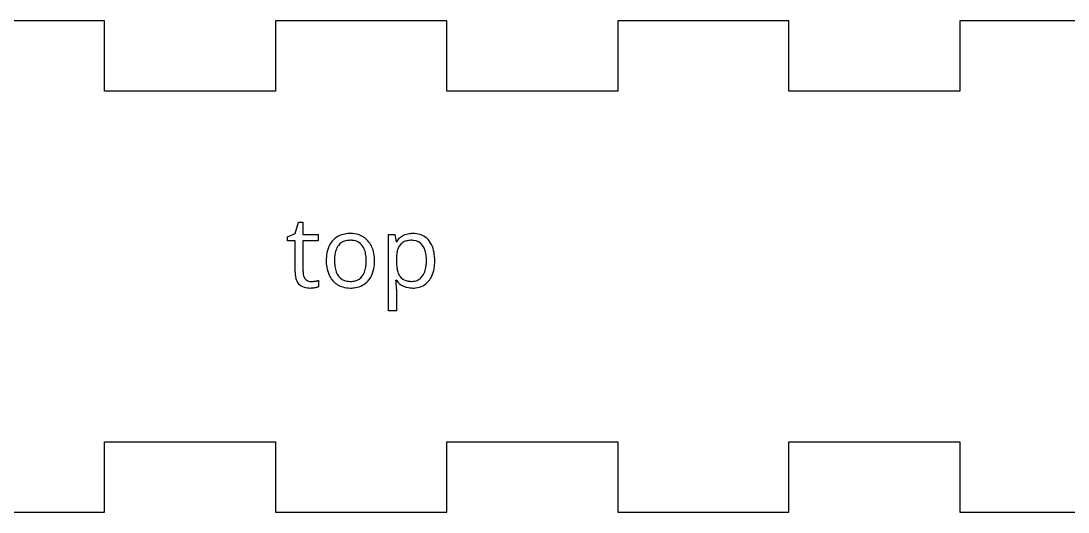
# Model space of a CAD drawing. Header units: millimetres. Extents: x 0 to 694, y 3 to 210.
# Drawn here: x 512.33 to 557.11, y 3 to 24 of the extents above; entities that cross this region are included whole.
import ezdxf

# ---------------------------------------------------------------- set-up
doc = ezdxf.new("R2010")
doc.units = ezdxf.units.MM
for name, color, linetype in [('Shape587', 7, 'CONTINUOUS'), ('Shape588', 7, 'CONTINUOUS'), ('Shape589', 7, 'CONTINUOUS'), ('Shape590', 7, 'CONTINUOUS'), ('Shape591', 7, 'CONTINUOUS'), ('Shape592', 7, 'CONTINUOUS'), ('Shape593', 7, 'CONTINUOUS'), ('Shape594', 7, 'CONTINUOUS'), ('Shape595', 7, 'CONTINUOUS'), ('Shape596', 7, 'CONTINUOUS'), ('Shape597', 7, 'CONTINUOUS'), ('Shape598', 7, 'CONTINUOUS'), ('Shape599', 7, 'CONTINUOUS'), ('Shape674', 7, 'CONTINUOUS'), ('Shape675', 7, 'CONTINUOUS'), ('Shape676', 7, 'CONTINUOUS'), ('Shape677', 7, 'CONTINUOUS'), ('Shape678', 7, 'CONTINUOUS'), ('Shape679', 7, 'CONTINUOUS'), ('Shape680', 7, 'CONTINUOUS'), ('Shape681', 7, 'CONTINUOUS'), ('Shape682', 7, 'CONTINUOUS'), ('Shape683', 7, 'CONTINUOUS'), ('Shape684', 7, 'CONTINUOUS'), ('Shape685', 7, 'CONTINUOUS'), ('Shape686', 7, 'CONTINUOUS'), ('Shape726', 7, 'CONTINUOUS'), ('Shape727', 7, 'CONTINUOUS'), ('Shape728', 7, 'CONTINUOUS'), ('Shape729', 7, 'CONTINUOUS'), ('Shape730', 7, 'CONTINUOUS'), ('Shape731', 7, 'CONTINUOUS'), ('Shape732', 7, 'CONTINUOUS'), ('Shape733', 7, 'CONTINUOUS'), ('Shape734', 7, 'CONTINUOUS'), ('Shape735', 7, 'CONTINUOUS'), ('Shape736', 7, 'CONTINUOUS'), ('Shape737', 7, 'CONTINUOUS'), ('Shape738', 7, 'CONTINUOUS'), ('Shape739', 7, 'CONTINUOUS'), ('Shape740', 7, 'CONTINUOUS'), ('Shape741', 7, 'CONTINUOUS'), ('Shape742', 7, 'CONTINUOUS'), ('Shape743', 7, 'CONTINUOUS'), ('Shape744', 7, 'CONTINUOUS'), ('Shape745', 7, 'CONTINUOUS'), ('Shape746', 7, 'CONTINUOUS'), ('Shape747', 7, 'CONTINUOUS'), ('Shape748', 7, 'CONTINUOUS'), ('Shape749', 7, 'CONTINUOUS'), ('Shape750', 7, 'CONTINUOUS'), ('Shape751', 7, 'CONTINUOUS'), ('Shape752', 7, 'CONTINUOUS'), ('Shape753', 7, 'CONTINUOUS'), ('Shape754', 7, 'CONTINUOUS'), ('Shape755', 7, 'CONTINUOUS'), ('Shape756', 7, 'CONTINUOUS'), ('Shape757', 7, 'CONTINUOUS'), ('Shape758', 7, 'CONTINUOUS'), ('Shape759', 7, 'CONTINUOUS'), ('Shape760', 7, 'CONTINUOUS'), ('Shape761', 7, 'CONTINUOUS'), ('Shape762', 7, 'CONTINUOUS'), ('Shape763', 7, 'CONTINUOUS'), ('Shape764', 7, 'CONTINUOUS'), ('Shape765', 7, 'CONTINUOUS'), ('Shape766', 7, 'CONTINUOUS'), ('Shape767', 7, 'CONTINUOUS'), ('Shape768', 7, 'CONTINUOUS'), ('Shape769', 7, 'CONTINUOUS'), ('Shape770', 7, 'CONTINUOUS'), ('Shape771', 7, 'CONTINUOUS'), ('Shape772', 7, 'CONTINUOUS'), ('Shape773', 7, 'CONTINUOUS'), ('Shape774', 7, 'CONTINUOUS'), ('Shape775', 7, 'CONTINUOUS'), ('Shape776', 7, 'CONTINUOUS'), ('Shape777', 7, 'CONTINUOUS'), ('Shape778', 7, 'CONTINUOUS'), ('Shape779', 7, 'CONTINUOUS'), ('Shape780', 7, 'CONTINUOUS'), ('Shape781', 7, 'CONTINUOUS'), ('Shape782', 7, 'CONTINUOUS'), ('Shape783', 7, 'CONTINUOUS'), ('Shape784', 7, 'CONTINUOUS'), ('Shape785', 7, 'CONTINUOUS'), ('Shape786', 7, 'CONTINUOUS'), ('Shape787', 7, 'CONTINUOUS'), ('Shape788', 7, 'CONTINUOUS'), ('Shape789', 7, 'CONTINUOUS'), ('Shape790', 7, 'CONTINUOUS'), ('Shape791', 7, 'CONTINUOUS'), ('Shape792', 7, 'CONTINUOUS'), ('Shape793', 7, 'CONTINUOUS'), ('Shape794', 7, 'CONTINUOUS'), ('Shape795', 7, 'CONTINUOUS'), ('Shape796', 7, 'CONTINUOUS'), ('Shape797', 7, 'CONTINUOUS'), ('Shape798', 7, 'CONTINUOUS'), ('Shape799', 7, 'CONTINUOUS'), ('Shape800', 7, 'CONTINUOUS'), ('Shape801', 7, 'CONTINUOUS'), ('Shape802', 7, 'CONTINUOUS'), ('Shape803', 7, 'CONTINUOUS'), ('Shape804', 7, 'CONTINUOUS'), ('Shape805', 7, 'CONTINUOUS'), ('Shape806', 7, 'CONTINUOUS'), ('Shape807', 7, 'CONTINUOUS'), ('Shape808', 7, 'CONTINUOUS'), ('Shape809', 7, 'CONTINUOUS'), ('Shape810', 7, 'CONTINUOUS'), ('Shape811', 7, 'CONTINUOUS'), ('Shape812', 7, 'CONTINUOUS'), ('Shape813', 7, 'CONTINUOUS'), ('Shape814', 7, 'CONTINUOUS'), ('Shape815', 7, 'CONTINUOUS'), ('Shape816', 7, 'CONTINUOUS'), ('Shape817', 7, 'CONTINUOUS'), ('Shape818', 7, 'CONTINUOUS'), ('Shape819', 7, 'CONTINUOUS'), ('Shape820', 7, 'CONTINUOUS'), ('Shape821', 7, 'CONTINUOUS'), ('Shape822', 7, 'CONTINUOUS'), ('Shape823', 7, 'CONTINUOUS'), ('Shape824', 7, 'CONTINUOUS'), ('Shape825', 7, 'CONTINUOUS'), ('Shape826', 7, 'CONTINUOUS'), ('Shape827', 7, 'CONTINUOUS'), ('Shape828', 7, 'CONTINUOUS'), ('Shape829', 7, 'CONTINUOUS'), ('Shape830', 7, 'CONTINUOUS'), ('Shape831', 7, 'CONTINUOUS'), ('Shape832', 7, 'CONTINUOUS'), ('Shape833', 7, 'CONTINUOUS'), ('Shape834', 7, 'CONTINUOUS'), ('Shape835', 7, 'CONTINUOUS'), ('Shape836', 7, 'CONTINUOUS'), ('Shape837', 7, 'CONTINUOUS'), ('Shape838', 7, 'CONTINUOUS'), ('Shape839', 7, 'CONTINUOUS'), ('Shape840', 7, 'CONTINUOUS'), ('Shape841', 7, 'CONTINUOUS'), ('Shape842', 7, 'CONTINUOUS'), ('Shape843', 7, 'CONTINUOUS'), ('Shape844', 7, 'CONTINUOUS'), ('Shape845', 7, 'CONTINUOUS'), ('Shape846', 7, 'CONTINUOUS'), ('Shape847', 7, 'CONTINUOUS'), ('Shape848', 7, 'CONTINUOUS'), ('Shape849', 7, 'CONTINUOUS'), ('Shape850', 7, 'CONTINUOUS'), ('Shape851', 7, 'CONTINUOUS')]:
    doc.layers.add(name, color=color, linetype=linetype)

msp = doc.modelspace()

# ---------------------------------------------------------------- linework, layer by layer
at = {"layer": 'Shape587'}
msp.add_line((508.582, 3), (515.899, 3), dxfattribs=at)
at = {"layer": 'Shape588'}
msp.add_line((515.899, 3), (515.899, 6), dxfattribs=at)
at = {"layer": 'Shape589'}
msp.add_line((515.899, 6), (523.216, 6), dxfattribs=at)
at = {"layer": 'Shape590'}
msp.add_line((523.216, 6), (523.216, 3), dxfattribs=at)
at = {"layer": 'Shape591'}
msp.add_line((523.216, 3), (530.534, 3), dxfattribs=at)
at = {"layer": 'Shape592'}
msp.add_line((530.534, 3), (530.534, 6), dxfattribs=at)
at = {"layer": 'Shape593'}
msp.add_line((530.534, 6), (537.851, 6), dxfattribs=at)
at = {"layer": 'Shape594'}
msp.add_line((537.851, 6), (537.851, 3), dxfattribs=at)
at = {"layer": 'Shape595'}
msp.add_line((537.851, 3), (545.168, 3), dxfattribs=at)
at = {"layer": 'Shape596'}
msp.add_line((545.168, 3), (545.168, 6), dxfattribs=at)
at = {"layer": 'Shape597'}
msp.add_line((545.168, 6), (552.485, 6), dxfattribs=at)
at = {"layer": 'Shape598'}
msp.add_line((552.485, 6), (552.485, 3), dxfattribs=at)
at = {"layer": 'Shape599'}
msp.add_line((552.485, 3), (559.802, 3), dxfattribs=at)
at = {"layer": 'Shape674'}
msp.add_line((559.802, 24), (552.485, 24), dxfattribs=at)
at = {"layer": 'Shape675'}
msp.add_line((552.485, 24), (552.485, 21), dxfattribs=at)
at = {"layer": 'Shape676'}
msp.add_line((552.485, 21), (545.168, 21), dxfattribs=at)
at = {"layer": 'Shape677'}
msp.add_line((545.168, 21), (545.168, 24), dxfattribs=at)
at = {"layer": 'Shape678'}
msp.add_line((545.168, 24), (537.851, 24), dxfattribs=at)
at = {"layer": 'Shape679'}
msp.add_line((537.851, 24), (537.851, 21), dxfattribs=at)
at = {"layer": 'Shape680'}
msp.add_line((537.851, 21), (530.534, 21), dxfattribs=at)
at = {"layer": 'Shape681'}
msp.add_line((530.534, 21), (530.534, 24), dxfattribs=at)
at = {"layer": 'Shape682'}
msp.add_line((530.534, 24), (523.216, 24), dxfattribs=at)
at = {"layer": 'Shape683'}
msp.add_line((523.216, 24), (523.216, 21), dxfattribs=at)
at = {"layer": 'Shape684'}
msp.add_line((523.216, 21), (515.899, 21), dxfattribs=at)
at = {"layer": 'Shape685'}
msp.add_line((515.899, 21), (515.899, 24), dxfattribs=at)
at = {"layer": 'Shape686'}
msp.add_line((515.899, 24), (508.582, 24), dxfattribs=at)
at = {"layer": 'Shape726'}
msp.add_line((525.058, 12.9012), (525.058, 12.6407), dxfattribs=at)
at = {"layer": 'Shape727'}
msp.add_line((524.049, 13.2662), (524.049, 14.6033), dxfattribs=at)
at = {"layer": 'Shape728'}
msp.add_line((524.049, 14.6033), (523.727, 14.6033), dxfattribs=at)
at = {"layer": 'Shape729'}
msp.add_line((523.727, 14.6033), (523.727, 14.7674), dxfattribs=at)
at = {"layer": 'Shape730'}
msp.add_line((523.727, 14.7674), (524.049, 14.9089), dxfattribs=at)
at = {"layer": 'Shape731'}
msp.add_line((524.049, 14.9089), (524.193, 15.3888), dxfattribs=at)
at = {"layer": 'Shape732'}
msp.add_line((524.193, 15.3888), (524.389, 15.3888), dxfattribs=at)
at = {"layer": 'Shape733'}
msp.add_line((524.389, 15.3888), (524.389, 14.8679), dxfattribs=at)
at = {"layer": 'Shape734'}
msp.add_line((524.389, 14.8679), (525.042, 14.8679), dxfattribs=at)
at = {"layer": 'Shape735'}
msp.add_line((525.042, 14.8679), (525.042, 14.6033), dxfattribs=at)
at = {"layer": 'Shape736'}
msp.add_line((525.042, 14.6033), (524.389, 14.6033), dxfattribs=at)
at = {"layer": 'Shape737'}
msp.add_line((524.389, 14.6033), (524.389, 13.2806), dxfattribs=at)
at = {"layer": 'Shape738'}
msp.add_arc((524.753, 13.9782), 1.118, -90.1196, -81.6971, dxfattribs=at)
at = {"layer": 'Shape739'}
msp.add_arc((524.764, 13.8854), 1.0245, -81.5863, -80.9903, dxfattribs=at)
at = {"layer": 'Shape740'}
msp.add_arc((524.638, 14.692), 1.841, -81.0413, -79.4893, dxfattribs=at)
at = {"layer": 'Shape741'}
msp.add_arc((524.757, 14.0512), 1.1892, -79.515, -77.3731, dxfattribs=at)
at = {"layer": 'Shape742'}
msp.add_arc((524.862, 13.5853), 0.7116, -77.4123, -74.4205, dxfattribs=at)
at = {"layer": 'Shape743'}
msp.add_arc((524.914, 13.3941), 0.5134, -74.2756, -73.7455, dxfattribs=at)
at = {"layer": 'Shape744'}
msp.add_arc((524.915, 12.9434), 0.3349, -72.011, -64.6952, dxfattribs=at)
at = {"layer": 'Shape745'}
msp.add_arc((524.834, 13.1877), 0.5921, -76.6935, -71.8799, dxfattribs=at)
at = {"layer": 'Shape746'}
msp.add_arc((524.749, 13.5439), 0.9583, -79.9927, -76.6268, dxfattribs=at)
at = {"layer": 'Shape747'}
msp.add_arc((524.692, 13.8525), 1.2721, -80.8142, -79.8855, dxfattribs=at)
at = {"layer": 'Shape748'}
msp.add_arc((524.657, 14.0527), 1.4754, -84.474, -80.7059, dxfattribs=at)
at = {"layer": 'Shape749'}
msp.add_arc((524.696, 13.6404), 1.0613, -89.1066, -84.4518, dxfattribs=at)
at = {"layer": 'Shape750'}
msp.add_arc((524.701, 13.4526), 0.8734, -89.9968, -89.2402, dxfattribs=at)
at = {"layer": 'Shape751'}
msp.add_arc((524.687, 13.4682), 0.8891, -106.215, -89.1147, dxfattribs=at)
at = {"layer": 'Shape752'}
msp.add_arc((524.582, 13.109), 0.5148, -169.618, -106.123, dxfattribs=at)
at = {"layer": 'Shape753'}
msp.add_arc((525.119, 13.2542), 1.07, 179.355, -167.152, dxfattribs=at)
at = {"layer": 'Shape754'}
msp.add_arc((525.075, 13.2763), 0.6855, 179.642, -170.249, dxfattribs=at)
at = {"layer": 'Shape755'}
msp.add_arc((524.833, 13.2331), 0.4397, -170.452, -154.213, dxfattribs=at)
at = {"layer": 'Shape756'}
msp.add_arc((524.733, 13.1873), 0.3302, -153.871, -138.591, dxfattribs=at)
at = {"layer": 'Shape757'}
msp.add_arc((524.722, 13.1788), 0.3163, -138.405, -97.6495, dxfattribs=at)
at = {"layer": 'Shape758'}
msp.add_arc((524.749, 13.3152), 0.455, -98.6735, -89.8085, dxfattribs=at)
at = {"layer": 'Shape759'}
msp.add_arc((525.689, 13.7342), 1.7585, -10.8238, 0.3863, dxfattribs=at)
at = {"layer": 'Shape760'}
msp.add_arc((526.281, 13.6162), 1.1548, -29.7493, -10.5883, dxfattribs=at)
at = {"layer": 'Shape761'}
msp.add_arc((526.463, 13.5215), 0.9497, -41.856, -30.2434, dxfattribs=at)
at = {"layer": 'Shape762'}
msp.add_arc((526.496, 13.4952), 0.9076, -81.1041, -42.0021, dxfattribs=at)
at = {"layer": 'Shape763'}
msp.add_arc((526.411, 13.9011), 1.3219, -90.2497, -80.1967, dxfattribs=at)
at = {"layer": 'Shape764'}
msp.add_arc((526.397, 13.6724), 1.0932, -106.456, -89.5818, dxfattribs=at)
at = {"layer": 'Shape765'}
msp.add_arc((526.361, 13.5316), 0.9479, -121.188, -106.757, dxfattribs=at)
at = {"layer": 'Shape766'}
msp.add_arc((526.349, 13.508), 0.9216, -152.205, -121.324, dxfattribs=at)
at = {"layer": 'Shape767'}
msp.add_arc((526.518, 13.6112), 1.1188, -154.344, -151.554, dxfattribs=at)
at = {"layer": 'Shape768'}
msp.add_arc((526.648, 13.6653), 1.2594, -171.09, -154.683, dxfattribs=at)
at = {"layer": 'Shape769'}
msp.add_arc((527.085, 13.7394), 1.703, 179.774, -170.907, dxfattribs=at)
at = {"layer": 'Shape770'}
msp.add_arc((527.15, 13.7581), 1.7676, 169.244, -179.612, dxfattribs=at)
at = {"layer": 'Shape771'}
msp.add_arc((526.549, 13.8767), 1.1557, 150.711, 169.47, dxfattribs=at)
at = {"layer": 'Shape772'}
msp.add_arc((526.358, 13.9751), 0.9405, 138.176, 150.229, dxfattribs=at)
at = {"layer": 'Shape773'}
msp.add_arc((526.326, 13.9996), 0.9005, 99.1759, 137.983, dxfattribs=at)
at = {"layer": 'Shape774'}
msp.add_arc((526.414, 13.5867), 1.3222, 89.7326, 100.076, dxfattribs=at)
at = {"layer": 'Shape775'}
msp.add_arc((526.431, 13.765), 1.1439, 73.5222, 90.5692, dxfattribs=at)
at = {"layer": 'Shape776'}
msp.add_arc((526.498, 14.0087), 0.8912, 41.1446, 73.2134, dxfattribs=at)
at = {"layer": 'Shape777'}
msp.add_arc((526.37, 13.8987), 1.06, 13.5014, 41.0704, dxfattribs=at)
at = {"layer": 'Shape778'}
msp.add_arc((525.875, 13.7692), 1.5714, 1.12775, 13.88, dxfattribs=at)
at = {"layer": 'Shape779'}
msp.add_arc((525.449, 13.7464), 1.9977, -0.00831, 1.54201, dxfattribs=at)
at = {"layer": 'Shape780'}
msp.add_arc((527.459, 13.7372), 1.7239, 179.706, -172.084, dxfattribs=at)
at = {"layer": 'Shape781'}
msp.add_arc((526.826, 13.6464), 1.0852, -172.236, -159.902, dxfattribs=at)
at = {"layer": 'Shape782'}
msp.add_arc((526.478, 13.5188), 0.7142, -159.915, -143.087, dxfattribs=at)
at = {"layer": 'Shape783'}
msp.add_arc((526.351, 13.428), 0.558, -142.699, -98.2901, dxfattribs=at)
at = {"layer": 'Shape784'}
msp.add_arc((526.41, 13.7097), 0.8455, -99.4967, -89.7522, dxfattribs=at)
at = {"layer": 'Shape785'}
msp.add_arc((526.421, 13.6549), 0.7907, -90.5519, -75.2743, dxfattribs=at)
at = {"layer": 'Shape786'}
msp.add_arc((526.484, 13.4228), 0.5503, -75.4337, -37.3666, dxfattribs=at)
at = {"layer": 'Shape787'}
msp.add_arc((526.337, 13.5285), 0.7308, -36.9911, -17.361, dxfattribs=at)
at = {"layer": 'Shape788'}
msp.add_arc((525.919, 13.6653), 1.1712, -17.6384, -6.24625, dxfattribs=at)
at = {"layer": 'Shape789'}
msp.add_arc((525.301, 13.7398), 1.7932, -6.46371, 0.20137, dxfattribs=at)
at = {"layer": 'Shape790'}
msp.add_arc((525.396, 13.7548), 1.6986, -0.29248, 7.89733, dxfattribs=at)
at = {"layer": 'Shape791'}
msp.add_arc((526.018, 13.8439), 1.0702, 7.74405, 20.069, dxfattribs=at)
at = {"layer": 'Shape792'}
msp.add_arc((526.365, 13.9712), 0.7009, 20.0257, 37.4351, dxfattribs=at)
at = {"layer": 'Shape793'}
msp.add_arc((526.48, 14.0528), 0.56, 37.9578, 80.4006, dxfattribs=at)
at = {"layer": 'Shape794'}
msp.add_arc((526.414, 13.7611), 0.8586, 79.3454, 90.3175, dxfattribs=at)
at = {"layer": 'Shape795'}
msp.add_arc((526.402, 13.8096), 0.8102, 89.4806, 103.881, dxfattribs=at)
at = {"layer": 'Shape796'}
msp.add_arc((526.334, 14.0688), 0.5422, 103.468, 142.312, dxfattribs=at)
at = {"layer": 'Shape797'}
msp.add_arc((526.466, 13.9757), 0.7039, 142.903, 162.375, dxfattribs=at)
at = {"layer": 'Shape798'}
msp.add_arc((526.883, 13.8368), 1.1434, 162.065, 173.167, dxfattribs=at)
at = {"layer": 'Shape799'}
msp.add_arc((527.534, 13.7538), 1.7989, 173.009, -179.754, dxfattribs=at)
at = {"layer": 'Shape800'}
msp.add_line((528.384, 12.9094), (528.36, 12.9094), dxfattribs=at)
at = {"layer": 'Shape801'}
msp.add_line((528.384, 12.5361), (528.384, 11.6112), dxfattribs=at)
at = {"layer": 'Shape802'}
msp.add_line((528.384, 11.6112), (528.044, 11.6112), dxfattribs=at)
at = {"layer": 'Shape803'}
msp.add_line((528.044, 11.6112), (528.044, 14.8679), dxfattribs=at)
at = {"layer": 'Shape804'}
msp.add_line((528.044, 14.8679), (528.321, 14.8679), dxfattribs=at)
at = {"layer": 'Shape805'}
msp.add_line((528.321, 14.8679), (528.368, 14.5603), dxfattribs=at)
at = {"layer": 'Shape806'}
msp.add_line((528.368, 14.5603), (528.384, 14.5603), dxfattribs=at)
at = {"layer": 'Shape807'}
msp.add_line((528.384, 13.822), (528.384, 13.7461), dxfattribs=at)
at = {"layer": 'Shape808'}
msp.add_arc((529.084, 13.6118), 1.0326, -104.224, -89.6815, dxfattribs=at)
at = {"layer": 'Shape809'}
msp.add_arc((529.055, 13.4809), 0.8984, -114.02, -104.454, dxfattribs=at)
at = {"layer": 'Shape810'}
msp.add_arc((528.998, 13.3481), 0.754, -144.415, -114.164, dxfattribs=at)
at = {"layer": 'Shape811'}
msp.add_arc((525.164, 12.5055), 3.2217, 2.95026, 7.20211, dxfattribs=at)
at = {"layer": 'Shape812'}
msp.add_arc((525.685, 12.5346), 2.6996, 0.03183, 2.90169, dxfattribs=at)
at = {"layer": 'Shape813'}
msp.add_arc((529.134, 14.0336), 0.9164, 132.357, 144.92, dxfattribs=at)
at = {"layer": 'Shape814'}
msp.add_arc((528.994, 14.1867), 0.7086, 115.401, 132.312, dxfattribs=at)
at = {"layer": 'Shape815'}
msp.add_arc((529.049, 14.0534), 0.8525, 97.7066, 114.882, dxfattribs=at)
at = {"layer": 'Shape816'}
msp.add_arc((529.087, 13.8054), 1.1035, 89.8468, 97.9475, dxfattribs=at)
at = {"layer": 'Shape817'}
msp.add_arc((529.1, 13.8654), 1.0435, 74.1924, 90.5785, dxfattribs=at)
at = {"layer": 'Shape818'}
msp.add_arc((529.173, 14.1279), 0.7713, 38.0523, 74.0417, dxfattribs=at)
at = {"layer": 'Shape819'}
msp.add_arc((528.973, 13.9753), 1.0222, 16.3356, 37.9091, dxfattribs=at)
at = {"layer": 'Shape820'}
msp.add_arc((528.45, 13.8141), 1.5696, 4.57665, 16.6089, dxfattribs=at)
at = {"layer": 'Shape821'}
msp.add_arc((527.806, 13.7499), 2.2168, -0.0996, 4.90187, dxfattribs=at)
at = {"layer": 'Shape822'}
msp.add_arc((528.027, 13.7343), 1.996, -9.34375, 0.33806, dxfattribs=at)
at = {"layer": 'Shape823'}
msp.add_arc((528.723, 13.616), 1.2902, -24.1694, -9.17455, dxfattribs=at)
at = {"layer": 'Shape824'}
msp.add_arc((529.029, 13.4838), 0.9569, -38.6839, -24.4563, dxfattribs=at)
at = {"layer": 'Shape825'}
msp.add_arc((529.146, 13.3885), 0.8059, -85.936, -38.5919, dxfattribs=at)
at = {"layer": 'Shape826'}
msp.add_arc((529.091, 13.7338), 1.1546, -90.0774, -84.4519, dxfattribs=at)
at = {"layer": 'Shape827'}
msp.add_arc((529.034, 13.6389), 0.9809, 89.5904, 100.35, dxfattribs=at)
at = {"layer": 'Shape828'}
msp.add_arc((528.964, 14.0063), 0.6069, 100.087, 118.192, dxfattribs=at)
at = {"layer": 'Shape829'}
msp.add_arc((528.892, 14.146), 0.4499, 118.557, 141.024, dxfattribs=at)
at = {"layer": 'Shape830'}
msp.add_arc((529.001, 14.069), 0.5833, 141.889, 160.597, dxfattribs=at)
at = {"layer": 'Shape831'}
msp.add_arc((529.385, 13.9282), 0.992, 160.29, 171.245, dxfattribs=at)
at = {"layer": 'Shape832'}
msp.add_arc((530.016, 13.8265), 1.631, 171.087, 178.325, dxfattribs=at)
at = {"layer": 'Shape833'}
msp.add_arc((530.551, 13.8011), 2.1666, 178.066, 179.447, dxfattribs=at)
at = {"layer": 'Shape834'}
msp.add_arc((530.635, 13.7373), 2.2509, 179.776, -174.292, dxfattribs=at)
at = {"layer": 'Shape835'}
msp.add_arc((529.748, 13.6459), 1.3587, -174.408, -165.795, dxfattribs=at)
at = {"layer": 'Shape836'}
msp.add_arc((529.179, 13.4983), 0.7715, -166.057, -151.978, dxfattribs=at)
at = {"layer": 'Shape837'}
msp.add_arc((528.949, 13.3813), 0.5134, -151.447, -142.439, dxfattribs=at)
at = {"layer": 'Shape838'}
msp.add_arc((528.931, 13.3735), 0.4939, -141.831, -106.195, dxfattribs=at)
at = {"layer": 'Shape839'}
msp.add_arc((529.022, 13.6559), 0.7907, -106.862, -93.1516, dxfattribs=at)
at = {"layer": 'Shape840'}
msp.add_arc((529.048, 13.9589), 1.0947, -93.6222, -89.949, dxfattribs=at)
at = {"layer": 'Shape841'}
msp.add_arc((529.057, 13.4378), 0.5736, -90.7743, -67.957, dxfattribs=at)
at = {"layer": 'Shape842'}
msp.add_arc((529.064, 13.3917), 0.5281, -66.857, -35.8646, dxfattribs=at)
at = {"layer": 'Shape843'}
msp.add_arc((528.95, 13.4887), 0.6778, -36.8394, -34.9841, dxfattribs=at)
at = {"layer": 'Shape844'}
msp.add_arc((528.826, 13.5654), 0.8231, -34.4246, -15.8496, dxfattribs=at)
at = {"layer": 'Shape845'}
msp.add_arc((528.4, 13.6913), 1.2672, -16.0664, -4.88624, dxfattribs=at)
at = {"layer": 'Shape846'}
msp.add_arc((527.857, 13.7465), 1.8136, -5.15983, 0.11746, dxfattribs=at)
at = {"layer": 'Shape847'}
msp.add_arc((527.952, 13.7589), 1.7179, -0.2892, 7.86105, dxfattribs=at)
at = {"layer": 'Shape848'}
msp.add_arc((528.577, 13.8479), 1.087, 7.71504, 19.8859, dxfattribs=at)
at = {"layer": 'Shape849'}
msp.add_arc((528.92, 13.972), 0.7217, 19.8992, 35.898, dxfattribs=at)
at = {"layer": 'Shape850'}
msp.add_arc((529.074, 14.088), 0.5296, 35.4482, 85.2267, dxfattribs=at)
at = {"layer": 'Shape851'}
msp.add_arc((529.042, 13.8873), 0.7324, 84.0378, 90.085, dxfattribs=at)

doc.saveas('drawing.dxf')
